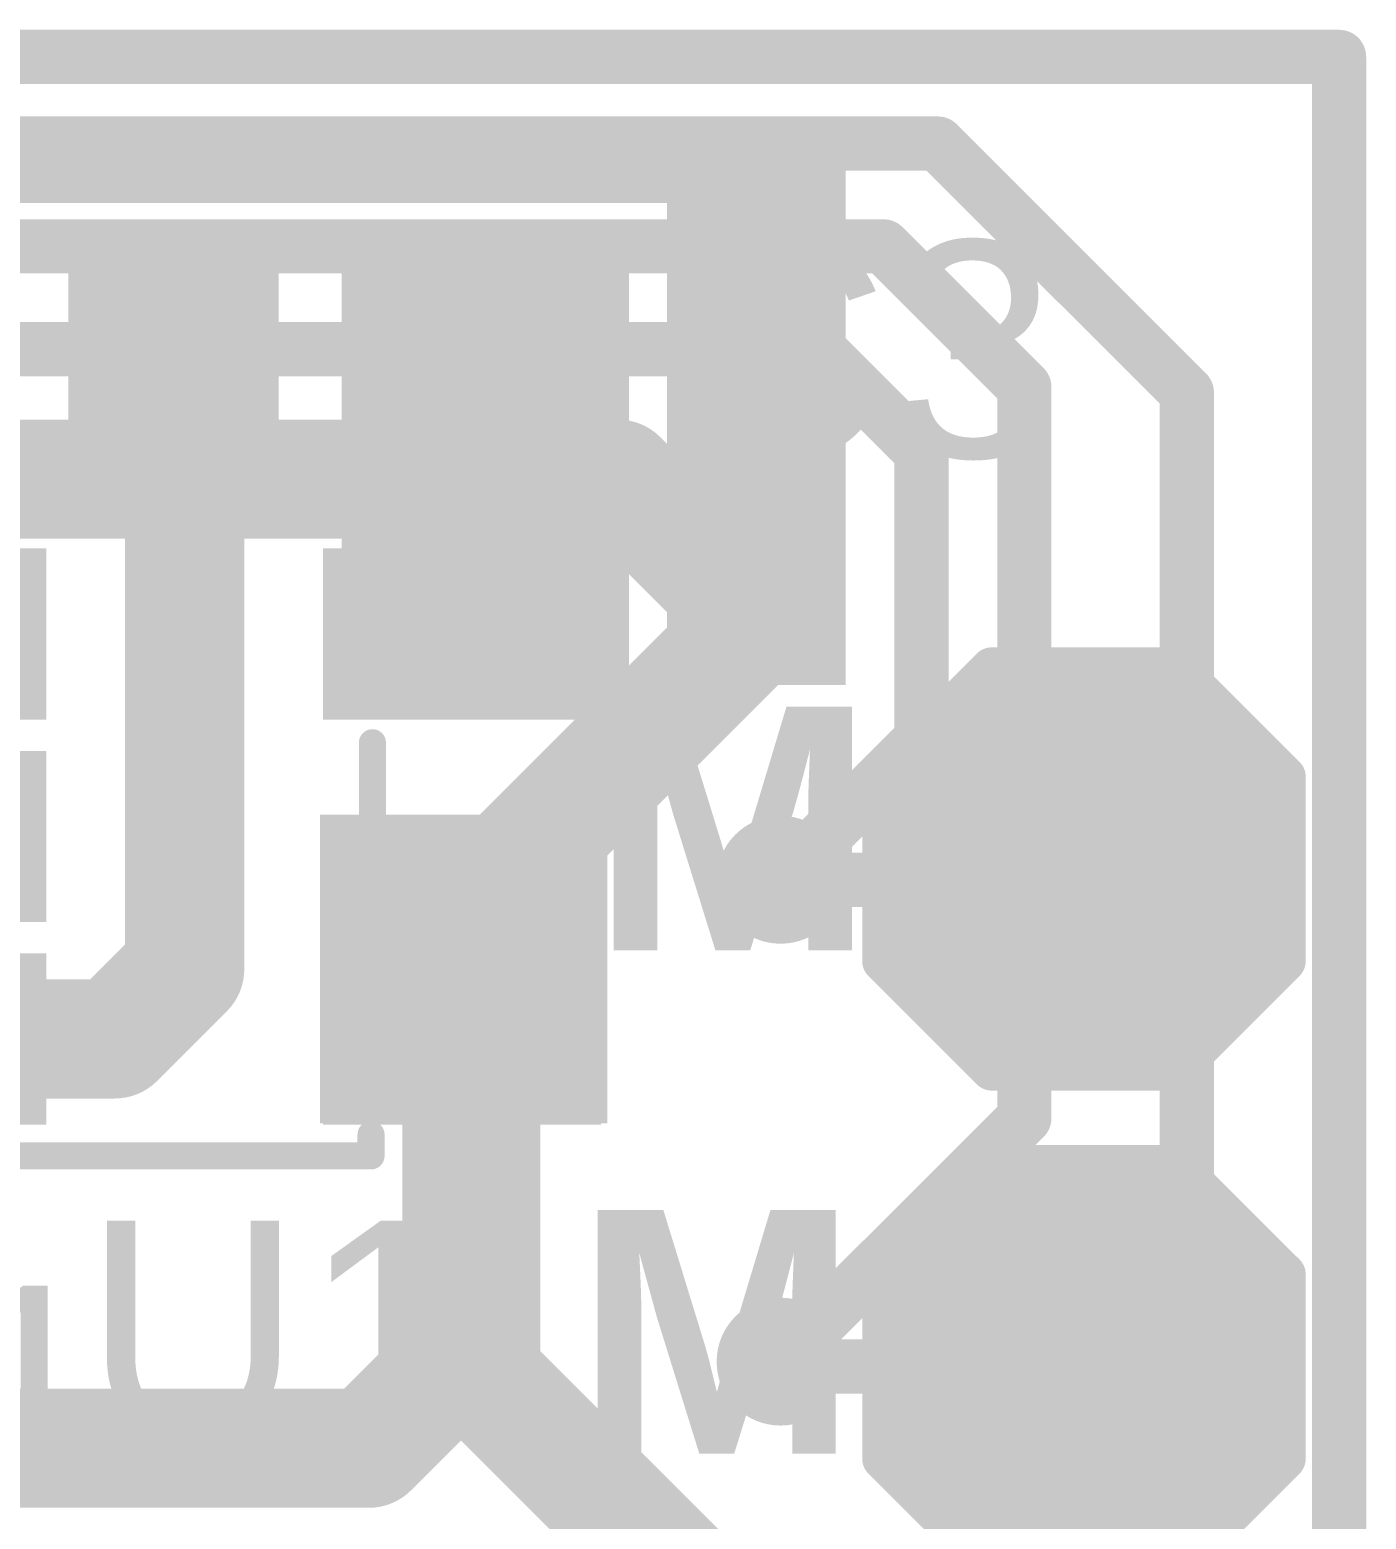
# Model space of a CAD drawing. Header units: inches. Extents: x -0.14 to 1.19, y -0.12 to 0.99.
# Drawn here: x 0.9394 to 1.1861, y 0.7139 to 0.989 of the extents above; entities that cross this region are included whole.
import ezdxf

# ---------------------------------------------------------------- set-up
doc = ezdxf.new("R2010")
doc.units = ezdxf.units.IN
doc.header["$MEASUREMENT"] = 0
for name, color, linetype in [('Board Outline', 216, 'Continuous'), ('Bottom Layer', 5, 'Continuous'), ('Top Layer', 1, 'Continuous'), ('Top Overlay', 2, 'Continuous'), ('Top Paste', 8, 'Continuous'), ('Top Solder', 216, 'Continuous'), ('Via Holes', 16, 'Continuous')]:
    doc.layers.add(name, color=color, linetype=linetype)
doc.styles.add('Arial', font='', dxfattribs={"height": 0.2})
doc.styles.add('Arial_Bold', font='', dxfattribs={"height": 0.2})
doc.styles.get('Arial').set_extended_font_data('Arial')
doc.styles.get('Arial_Bold').set_extended_font_data('Arial', bold=True)

# ---------------------------------------------------------------- blocks, each defined once
blk = doc.blocks.new('SOT_23_5_4')
at = {"layer": 'Top Layer'}
for points in [[(-0.07283, 0.04921), (-0.02953, 0.04921), (-0.02953, 0.02559), (-0.07283, 0.02559)], [(0.02953, 0.04921), (0.07283, 0.04921), (0.07283, 0.02559), (0.02953, 0.02559)], [(-0.07283, 0.01181), (-0.02953, 0.01181), (-0.02953, -0.01181), (-0.07283, -0.01181)], [(-0.07283, -0.02559), (-0.02953, -0.02559), (-0.02953, -0.04921), (-0.07283, -0.04921)], [(0.02953, -0.02559), (0.07283, -0.02559), (0.07283, -0.04921), (0.02953, -0.04921)]]:
    blk.add_hatch(color=1, dxfattribs=at).paths.add_polyline_path(points)
at = {"layer": 'Top Paste'}
for points in [[(-0.07283, 0.04921), (-0.02953, 0.04921), (-0.02953, 0.02559), (-0.07283, 0.02559)], [(0.02953, 0.04921), (0.07283, 0.04921), (0.07283, 0.02559), (0.02953, 0.02559)], [(-0.07283, 0.01181), (-0.02953, 0.01181), (-0.02953, -0.01181), (-0.07283, -0.01181)], [(-0.07283, -0.02559), (-0.02953, -0.02559), (-0.02953, -0.04921), (-0.07283, -0.04921)], [(0.02953, -0.02559), (0.07283, -0.02559), (0.07283, -0.04921), (0.02953, -0.04921)]]:
    blk.add_hatch(color=8, dxfattribs=at).paths.add_polyline_path(points)
at = {"layer": 'Top Solder'}
for points in [[(-0.07683, 0.05321), (-0.02553, 0.05321), (-0.02553, 0.02159), (-0.07683, 0.02159)], [(0.02553, 0.05321), (0.07683, 0.05321), (0.07683, 0.02159), (0.02553, 0.02159)], [(-0.07683, 0.01581), (-0.02553, 0.01581), (-0.02553, -0.01581), (-0.07683, -0.01581)], [(-0.07683, -0.02159), (-0.02553, -0.02159), (-0.02553, -0.05321), (-0.07683, -0.05321)], [(0.02553, -0.02159), (0.07683, -0.02159), (0.07683, -0.05321), (0.02553, -0.05321)]]:
    blk.add_hatch(color=216, dxfattribs=at).paths.add_polyline_path(points)
at = {"layer": 'Top Overlay'}
for points in [[(-0.03461, 0.059, 0.005, 0.005, 0), (0.03439, 0.059, 0.005, 0.005, 0)], [(-0.03461, 0.05506, 0.005, 0.005, 0), (-0.03461, 0.059, 0.005, 0.005, 0)], [(0.03439, 0.05506, 0.005, 0.005, 0), (0.03439, 0.059, 0.005, 0.005, 0)], [(-0.084, 0.042, 0.005, 0.005, 0), (-0.079, 0.037, 0.005, 0.005, 0)], [(-0.084, 0.032, 0.005, 0.005, 0), (-0.084, 0.042, 0.005, 0.005, 0)], [(-0.084, 0.032, 0.005, 0.005, 0), (-0.079, 0.037, 0.005, 0.005, 0)], [(0.03465, -0.01646, 0.005, 0.005, 0), (0.03465, 0.01732, 0.005, 0.005, 0)], [(-0.03461, -0.059, 0.005, 0.005, 0), (-0.03461, -0.05506, 0.005, 0.005, 0)], [(0.03439, -0.059, 0.005, 0.005, 0), (0.03439, -0.05506, 0.005, 0.005, 0)], [(-0.03461, -0.059, 0.005, 0.005, 0), (0.03439, -0.059, 0.005, 0.005, 0)]]:
    blk.add_lwpolyline(points, format="xyseb", dxfattribs=at)
for points in [[(-0.03586, 0.059, 0.0025, 0.0025, 1), (-0.03336, 0.059, 0.0025, 0.0025, 1)], [(-0.03586, 0.059, 0.0025, 0.0025, 1), (-0.03336, 0.059, 0.0025, 0.0025, 1)], [(0.03314, 0.059, 0.0025, 0.0025, 1), (0.03564, 0.059, 0.0025, 0.0025, 1)], [(0.03314, 0.059, 0.0025, 0.0025, 1), (0.03564, 0.059, 0.0025, 0.0025, 1)], [(-0.03586, 0.05506, 0.0025, 0.0025, 1), (-0.03336, 0.05506, 0.0025, 0.0025, 1)], [(0.03314, 0.05506, 0.0025, 0.0025, 1), (0.03564, 0.05506, 0.0025, 0.0025, 1)], [(-0.08525, 0.042, 0.0025, 0.0025, 1), (-0.08275, 0.042, 0.0025, 0.0025, 1)], [(-0.08525, 0.042, 0.0025, 0.0025, 1), (-0.08275, 0.042, 0.0025, 0.0025, 1)], [(-0.08025, 0.037, 0.0025, 0.0025, 1), (-0.07775, 0.037, 0.0025, 0.0025, 1)], [(-0.08025, 0.037, 0.0025, 0.0025, 1), (-0.07775, 0.037, 0.0025, 0.0025, 1)], [(-0.08525, 0.032, 0.0025, 0.0025, 1), (-0.08275, 0.032, 0.0025, 0.0025, 1)], [(-0.08525, 0.032, 0.0025, 0.0025, 1), (-0.08275, 0.032, 0.0025, 0.0025, 1)], [(0.0334, 0.01732, 0.0025, 0.0025, 1), (0.0359, 0.01732, 0.0025, 0.0025, 1)], [(0.0334, -0.01646, 0.0025, 0.0025, 1), (0.0359, -0.01646, 0.0025, 0.0025, 1)], [(-0.03586, -0.05506, 0.0025, 0.0025, 1), (-0.03336, -0.05506, 0.0025, 0.0025, 1)], [(0.03314, -0.05506, 0.0025, 0.0025, 1), (0.03564, -0.05506, 0.0025, 0.0025, 1)], [(-0.03586, -0.059, 0.0025, 0.0025, 1), (-0.03336, -0.059, 0.0025, 0.0025, 1)], [(-0.03586, -0.059, 0.0025, 0.0025, 1), (-0.03336, -0.059, 0.0025, 0.0025, 1)], [(0.03314, -0.059, 0.0025, 0.0025, 1), (0.03564, -0.059, 0.0025, 0.0025, 1)], [(0.03314, -0.059, 0.0025, 0.0025, 1), (0.03564, -0.059, 0.0025, 0.0025, 1)]]:
    blk.add_lwpolyline(points, format="xyseb", close=True, dxfattribs=at)
blk = doc.blocks.new('C___0603_15')
at = {"layer": 'Top Layer'}
for points in [[(-0.015, 0.0175), (-0.015, -0.0175), (-0.045, -0.0175), (-0.045, 0.0175)], [(0.045, 0.0175), (0.045, -0.0175), (0.015, -0.0175), (0.015, 0.0175)]]:
    blk.add_hatch(color=1, dxfattribs=at).paths.add_polyline_path(points)
at = {"layer": 'Top Paste'}
for points in [[(-0.015, 0.0175), (-0.015, -0.0175), (-0.045, -0.0175), (-0.045, 0.0175)], [(0.045, 0.0175), (0.045, -0.0175), (0.015, -0.0175), (0.015, 0.0175)]]:
    blk.add_hatch(color=8, dxfattribs=at).paths.add_polyline_path(points)
at = {"layer": 'Top Solder'}
for points in [[(-0.01264, 0.01986), (-0.01264, -0.01986), (-0.04736, -0.01986), (-0.04736, 0.01986)], [(0.04736, 0.01986), (0.04736, -0.01986), (0.01264, -0.01986), (0.01264, 0.01986)]]:
    blk.add_hatch(color=216, dxfattribs=at).paths.add_polyline_path(points)
at = {"layer": 'Top Overlay'}
for points in [[(-0.049, 0.021, 0.005, 0.005, 0), (-0.049, -0.021, 0.005, 0.005, 0)], [(-0.018, 0.021, 0.005, 0.005, 0), (-0.049, 0.021, 0.005, 0.005, 0)], [(0.049, 0.021, 0.005, 0.005, 0), (0.018, 0.021, 0.005, 0.005, 0)], [(0.049, 0.021, 0.005, 0.005, 0), (0.049, -0.021, 0.005, 0.005, 0)], [(-0.018, -0.021, 0.005, 0.005, 0), (-0.049, -0.021, 0.005, 0.005, 0)], [(0.049, -0.021, 0.005, 0.005, 0), (0.018, -0.021, 0.005, 0.005, 0)]]:
    blk.add_lwpolyline(points, format="xyseb", dxfattribs=at)
for points in [[(-0.05025, 0.021, 0.0025, 0.0025, 1), (-0.04775, 0.021, 0.0025, 0.0025, 1)], [(-0.05025, 0.021, 0.0025, 0.0025, 1), (-0.04775, 0.021, 0.0025, 0.0025, 1)], [(-0.01925, 0.021, 0.0025, 0.0025, 1), (-0.01675, 0.021, 0.0025, 0.0025, 1)], [(0.01675, 0.021, 0.0025, 0.0025, 1), (0.01925, 0.021, 0.0025, 0.0025, 1)], [(0.04775, 0.021, 0.0025, 0.0025, 1), (0.05025, 0.021, 0.0025, 0.0025, 1)], [(0.04775, 0.021, 0.0025, 0.0025, 1), (0.05025, 0.021, 0.0025, 0.0025, 1)], [(-0.05025, -0.021, 0.0025, 0.0025, 1), (-0.04775, -0.021, 0.0025, 0.0025, 1)], [(-0.05025, -0.021, 0.0025, 0.0025, 1), (-0.04775, -0.021, 0.0025, 0.0025, 1)], [(-0.01925, -0.021, 0.0025, 0.0025, 1), (-0.01675, -0.021, 0.0025, 0.0025, 1)], [(0.01675, -0.021, 0.0025, 0.0025, 1), (0.01925, -0.021, 0.0025, 0.0025, 1)], [(0.04775, -0.021, 0.0025, 0.0025, 1), (0.05025, -0.021, 0.0025, 0.0025, 1)], [(0.04775, -0.021, 0.0025, 0.0025, 1), (0.05025, -0.021, 0.0025, 0.0025, 1)]]:
    blk.add_lwpolyline(points, format="xyseb", close=True, dxfattribs=at)
blk = doc.blocks.new('TEST_POINT_20')
at = {"layer": 'Top Layer'}
blk.add_hatch(color=1, dxfattribs=at).paths.add_polyline_path([(0.015, 0.03), (-0.015, 0.03), (-0.03, 0.015), (-0.03, -0.015), (-0.015, -0.03), (0.015, -0.03), (0.03, -0.015), (0.03, 0.015)])
at = {"layer": 'Top Paste'}
blk.add_hatch(color=8, dxfattribs=at).paths.add_polyline_path([(0.015, 0.03), (-0.015, 0.03), (-0.03, 0.015), (-0.03, -0.015), (-0.015, -0.03), (0.015, -0.03), (0.03, -0.015), (0.03, 0.015)])
at = {"layer": 'Top Solder'}
blk.add_hatch(color=216, dxfattribs=at).paths.add_polyline_path([(0.017, 0.034), (-0.017, 0.034), (-0.034, 0.017), (-0.034, -0.017), (-0.017, -0.034), (0.017, -0.034), (0.034, -0.017), (0.034, 0.017)])
at = {"layer": 'Top Overlay'}
for points in [[(-0.037, 0.017, 0.00787, 0.00787, 0), (-0.017, 0.037, 0.00787, 0.00787, 0)], [(-0.017, 0.037, 0.00787, 0.00787, 0), (0.017, 0.037, 0.00787, 0.00787, 0)], [(-0.017, 0.037, 0.00787, 0.00787, 0), (0.017, 0.037, 0.00787, 0.00787, 0)], [(0.017, 0.037, 0.00787, 0.00787, 0), (0.037, 0.017, 0.00787, 0.00787, 0)], [(-0.037, -0.017, 0.00787, 0.00787, 0), (-0.037, 0.017, 0.00787, 0.00787, 0)], [(0.037, -0.017, 0.00787, 0.00787, 0), (0.037, 0.017, 0.00787, 0.00787, 0)], [(-0.037, -0.017, 0.00787, 0.00787, 0), (-0.017, -0.037, 0.00787, 0.00787, 0)], [(0.017, -0.037, 0.00787, 0.00787, 0), (0.037, -0.017, 0.00787, 0.00787, 0)], [(-0.017, -0.037, 0.00787, 0.00787, 0), (0.017, -0.037, 0.00787, 0.00787, 0)], [(-0.017, -0.037, 0.00787, 0.00787, 0), (0.017, -0.037, 0.00787, 0.00787, 0)]]:
    blk.add_lwpolyline(points, format="xyseb", dxfattribs=at)
for points in [[(-0.01897, 0.037, 0.00394, 0.00394, 1), (-0.01503, 0.037, 0.00394, 0.00394, 1)], [(-0.01897, 0.037, 0.00394, 0.00394, 1), (-0.01503, 0.037, 0.00394, 0.00394, 1)], [(-0.01897, 0.037, 0.00394, 0.00394, 1), (-0.01503, 0.037, 0.00394, 0.00394, 1)], [(0.01503, 0.037, 0.00394, 0.00394, 1), (0.01897, 0.037, 0.00394, 0.00394, 1)], [(0.01503, 0.037, 0.00394, 0.00394, 1), (0.01897, 0.037, 0.00394, 0.00394, 1)], [(0.01503, 0.037, 0.00394, 0.00394, 1), (0.01897, 0.037, 0.00394, 0.00394, 1)], [(-0.03897, 0.017, 0.00394, 0.00394, 1), (-0.03503, 0.017, 0.00394, 0.00394, 1)], [(-0.03897, 0.017, 0.00394, 0.00394, 1), (-0.03503, 0.017, 0.00394, 0.00394, 1)], [(0.03503, 0.017, 0.00394, 0.00394, 1), (0.03897, 0.017, 0.00394, 0.00394, 1)], [(0.03503, 0.017, 0.00394, 0.00394, 1), (0.03897, 0.017, 0.00394, 0.00394, 1)], [(-0.03897, -0.017, 0.00394, 0.00394, 1), (-0.03503, -0.017, 0.00394, 0.00394, 1)], [(-0.03897, -0.017, 0.00394, 0.00394, 1), (-0.03503, -0.017, 0.00394, 0.00394, 1)], [(0.03503, -0.017, 0.00394, 0.00394, 1), (0.03897, -0.017, 0.00394, 0.00394, 1)], [(0.03503, -0.017, 0.00394, 0.00394, 1), (0.03897, -0.017, 0.00394, 0.00394, 1)], [(-0.01897, -0.037, 0.00394, 0.00394, 1), (-0.01503, -0.037, 0.00394, 0.00394, 1)], [(-0.01897, -0.037, 0.00394, 0.00394, 1), (-0.01503, -0.037, 0.00394, 0.00394, 1)], [(-0.01897, -0.037, 0.00394, 0.00394, 1), (-0.01503, -0.037, 0.00394, 0.00394, 1)], [(0.01503, -0.037, 0.00394, 0.00394, 1), (0.01897, -0.037, 0.00394, 0.00394, 1)], [(0.01503, -0.037, 0.00394, 0.00394, 1), (0.01897, -0.037, 0.00394, 0.00394, 1)], [(0.01503, -0.037, 0.00394, 0.00394, 1), (0.01897, -0.037, 0.00394, 0.00394, 1)]]:
    blk.add_lwpolyline(points, format="xyseb", close=True, dxfattribs=at)
blk = doc.blocks.new('TEST_POINT_21')
at = {"layer": 'Top Layer'}
blk.add_hatch(color=1, dxfattribs=at).paths.add_polyline_path([(0.015, 0.03), (-0.015, 0.03), (-0.03, 0.015), (-0.03, -0.015), (-0.015, -0.03), (0.015, -0.03), (0.03, -0.015), (0.03, 0.015)])
at = {"layer": 'Top Paste'}
blk.add_hatch(color=8, dxfattribs=at).paths.add_polyline_path([(0.015, 0.03), (-0.015, 0.03), (-0.03, 0.015), (-0.03, -0.015), (-0.015, -0.03), (0.015, -0.03), (0.03, -0.015), (0.03, 0.015)])
at = {"layer": 'Top Solder'}
blk.add_hatch(color=216, dxfattribs=at).paths.add_polyline_path([(0.017, 0.034), (-0.017, 0.034), (-0.034, 0.017), (-0.034, -0.017), (-0.017, -0.034), (0.017, -0.034), (0.034, -0.017), (0.034, 0.017)])
at = {"layer": 'Top Overlay'}
for points in [[(-0.037, 0.017, 0.00787, 0.00787, 0), (-0.017, 0.037, 0.00787, 0.00787, 0)], [(-0.017, 0.037, 0.00787, 0.00787, 0), (0.017, 0.037, 0.00787, 0.00787, 0)], [(-0.017, 0.037, 0.00787, 0.00787, 0), (0.017, 0.037, 0.00787, 0.00787, 0)], [(0.017, 0.037, 0.00787, 0.00787, 0), (0.037, 0.017, 0.00787, 0.00787, 0)], [(-0.037, -0.017, 0.00787, 0.00787, 0), (-0.037, 0.017, 0.00787, 0.00787, 0)], [(0.037, -0.017, 0.00787, 0.00787, 0), (0.037, 0.017, 0.00787, 0.00787, 0)], [(-0.037, -0.017, 0.00787, 0.00787, 0), (-0.017, -0.037, 0.00787, 0.00787, 0)], [(0.017, -0.037, 0.00787, 0.00787, 0), (0.037, -0.017, 0.00787, 0.00787, 0)], [(-0.017, -0.037, 0.00787, 0.00787, 0), (0.017, -0.037, 0.00787, 0.00787, 0)], [(-0.017, -0.037, 0.00787, 0.00787, 0), (0.017, -0.037, 0.00787, 0.00787, 0)]]:
    blk.add_lwpolyline(points, format="xyseb", dxfattribs=at)
for points in [[(-0.01897, 0.037, 0.00394, 0.00394, 1), (-0.01503, 0.037, 0.00394, 0.00394, 1)], [(-0.01897, 0.037, 0.00394, 0.00394, 1), (-0.01503, 0.037, 0.00394, 0.00394, 1)], [(-0.01897, 0.037, 0.00394, 0.00394, 1), (-0.01503, 0.037, 0.00394, 0.00394, 1)], [(0.01503, 0.037, 0.00394, 0.00394, 1), (0.01897, 0.037, 0.00394, 0.00394, 1)], [(0.01503, 0.037, 0.00394, 0.00394, 1), (0.01897, 0.037, 0.00394, 0.00394, 1)], [(0.01503, 0.037, 0.00394, 0.00394, 1), (0.01897, 0.037, 0.00394, 0.00394, 1)], [(-0.03897, 0.017, 0.00394, 0.00394, 1), (-0.03503, 0.017, 0.00394, 0.00394, 1)], [(-0.03897, 0.017, 0.00394, 0.00394, 1), (-0.03503, 0.017, 0.00394, 0.00394, 1)], [(0.03503, 0.017, 0.00394, 0.00394, 1), (0.03897, 0.017, 0.00394, 0.00394, 1)], [(0.03503, 0.017, 0.00394, 0.00394, 1), (0.03897, 0.017, 0.00394, 0.00394, 1)], [(-0.03897, -0.017, 0.00394, 0.00394, 1), (-0.03503, -0.017, 0.00394, 0.00394, 1)], [(-0.03897, -0.017, 0.00394, 0.00394, 1), (-0.03503, -0.017, 0.00394, 0.00394, 1)], [(0.03503, -0.017, 0.00394, 0.00394, 1), (0.03897, -0.017, 0.00394, 0.00394, 1)], [(0.03503, -0.017, 0.00394, 0.00394, 1), (0.03897, -0.017, 0.00394, 0.00394, 1)], [(-0.01897, -0.037, 0.00394, 0.00394, 1), (-0.01503, -0.037, 0.00394, 0.00394, 1)], [(-0.01897, -0.037, 0.00394, 0.00394, 1), (-0.01503, -0.037, 0.00394, 0.00394, 1)], [(-0.01897, -0.037, 0.00394, 0.00394, 1), (-0.01503, -0.037, 0.00394, 0.00394, 1)], [(0.01503, -0.037, 0.00394, 0.00394, 1), (0.01897, -0.037, 0.00394, 0.00394, 1)], [(0.01503, -0.037, 0.00394, 0.00394, 1), (0.01897, -0.037, 0.00394, 0.00394, 1)], [(0.01503, -0.037, 0.00394, 0.00394, 1), (0.01897, -0.037, 0.00394, 0.00394, 1)]]:
    blk.add_lwpolyline(points, format="xyseb", close=True, dxfattribs=at)

msp = doc.modelspace()

# ---------------------------------------------------------------- hatches: boundary and pattern name
at = {"layer": 'Bottom Layer'}
h = msp.add_hatch(color=5, dxfattribs=at)
edge = h.paths.add_edge_path()
edge.add_arc((1.074, 0.88), 0.01181, 0, 360)
h = msp.add_hatch(color=5, dxfattribs=at)
edge = h.paths.add_edge_path()
edge.add_arc((1.078, 0.832), 0.01181, 0, 360)
h = msp.add_hatch(color=5, dxfattribs=at)
edge = h.paths.add_edge_path()
edge.add_arc((1.02267, 0.82867), 0.01181, 0, 360)
h = msp.add_hatch(color=5, dxfattribs=at)
edge = h.paths.add_edge_path()
edge.add_arc((1.078, 0.743), 0.01181, 0, 360)
at = {"layer": 'Top Layer'}
for points in [[(0.838, 0.957), (1.09, 0.957), (1.09, 0.972), (0.838, 0.972)], [(1.057, 0.868), (1.09, 0.868), (1.09, 0.972), (1.057, 0.972)], [(0.997, 0.865), (1.05, 0.865), (1.05, 0.95), (0.997, 0.95)], [(0.993, 0.787), (1.046, 0.787), (1.046, 0.844), (0.993, 0.844)]]:
    msp.add_hatch(color=1, dxfattribs=at).paths.add_polyline_path(points)
h = msp.add_hatch(color=1, dxfattribs=at)
edge = h.paths.add_edge_path()
edge.add_arc((1.074, 0.88), 0.01181, 0, 360)
h = msp.add_hatch(color=1, dxfattribs=at)
edge = h.paths.add_edge_path()
edge.add_arc((1.078, 0.832), 0.01181, 0, 360)
h = msp.add_hatch(color=1, dxfattribs=at)
edge = h.paths.add_edge_path()
edge.add_arc((1.02267, 0.82867), 0.01181, 0, 360)
h = msp.add_hatch(color=1, dxfattribs=at)
edge = h.paths.add_edge_path()
edge.add_arc((1.078, 0.743), 0.01181, 0, 360)
at = {"layer": 'Via Holes'}
h = msp.add_hatch(color=7, dxfattribs=at)
edge = h.paths.add_edge_path()
edge.add_arc((1.074, 0.88), 0.00591, 0, 360)
h = msp.add_hatch(color=7, dxfattribs=at)
edge = h.paths.add_edge_path()
edge.add_arc((1.078, 0.832), 0.00591, 0, 360)
h = msp.add_hatch(color=7, dxfattribs=at)
edge = h.paths.add_edge_path()
edge.add_arc((1.02267, 0.82867), 0.00591, 0, 360)
h = msp.add_hatch(color=7, dxfattribs=at)
edge = h.paths.add_edge_path()
edge.add_arc((1.078, 0.743), 0.00591, 0, 360)

# ---------------------------------------------------------------- linework, layer by layer
at = {"layer": 'Board Outline'}
for points in [[(0, 0.984, 0.01, 0.01, 0), (1.1811, 0.984, 0.01, 0.01, 0)], [(1.1811, -0.00025, 0.01, 0.01, 0), (1.1811, 0.984, 0.01, 0.01, 0)]]:
    msp.add_lwpolyline(points, format="xyseb", dxfattribs=at)
msp.add_lwpolyline([(1.1786, 0.984, 0.005, 0.005, 1), (1.1836, 0.984, 0.005, 0.005, 1)], format="xyseb", close=True, dxfattribs=at)
msp.add_lwpolyline([(1.1786, 0.984, 0.005, 0.005, 1), (1.1836, 0.984, 0.005, 0.005, 1)], format="xyseb", close=True, dxfattribs=at)
at = {"layer": 'Bottom Layer'}
for points in [[(0.334, 0.968, 0.01, 0.01, 0), (1.107, 0.968, 0.01, 0.01, 0)], [(1.107, 0.968, 0.01, 0.01, 0), (1.153, 0.922, 0.01, 0.01, 0)], [(0.355, 0.949, 0.01, 0.01, 0), (1.097, 0.949, 0.01, 0.01, 0)], [(1.097, 0.949, 0.01, 0.01, 0), (1.123, 0.923, 0.01, 0.01, 0)], [(0.373, 0.93, 0.01, 0.01, 0), (1.085, 0.93, 0.01, 0.01, 0)], [(1.085, 0.93, 0.01, 0.01, 0), (1.104, 0.911, 0.01, 0.01, 0)], [(1.123, 0.788, 0.01, 0.01, 0), (1.123, 0.923, 0.01, 0.01, 0)], [(1.153, 0.656, 0.01, 0.01, 0), (1.153, 0.922, 0.01, 0.01, 0)], [(0.746, 0.906, 0.022, 0.022, 0), (1.048, 0.906, 0.022, 0.022, 0)], [(1.048, 0.906, 0.022, 0.022, 0), (1.074, 0.88, 0.022, 0.022, 0)], [(1.104, 0.858, 0.01, 0.01, 0), (1.104, 0.911, 0.01, 0.01, 0)], [(1.02267, 0.82867, 0.022, 0.022, 0), (1.074, 0.88, 0.022, 0.022, 0)], [(1.078, 0.832, 0.01, 0.01, 0), (1.104, 0.858, 0.01, 0.01, 0)], [(1.02267, 0.74033, 0.022, 0.022, 0), (1.02267, 0.82867, 0.022, 0.022, 0)], [(1.078, 0.743, 0.01, 0.01, 0), (1.123, 0.788, 0.01, 0.01, 0)], [(1.02267, 0.74033, 0.022, 0.022, 0), (1.143, 0.62, 0.022, 0.022, 0)]]:
    msp.add_lwpolyline(points, format="xyseb", dxfattribs=at)
for points in [[(1.1045, 0.968, 0.005, 0.005, 1), (1.1095, 0.968, 0.005, 0.005, 1)], [(1.1045, 0.968, 0.005, 0.005, 1), (1.1095, 0.968, 0.005, 0.005, 1)], [(1.0945, 0.949, 0.005, 0.005, 1), (1.0995, 0.949, 0.005, 0.005, 1)], [(1.0945, 0.949, 0.005, 0.005, 1), (1.0995, 0.949, 0.005, 0.005, 1)], [(1.0825, 0.93, 0.005, 0.005, 1), (1.0875, 0.93, 0.005, 0.005, 1)], [(1.0825, 0.93, 0.005, 0.005, 1), (1.0875, 0.93, 0.005, 0.005, 1)], [(1.1205, 0.923, 0.005, 0.005, 1), (1.1255, 0.923, 0.005, 0.005, 1)], [(1.1205, 0.923, 0.005, 0.005, 1), (1.1255, 0.923, 0.005, 0.005, 1)], [(1.1505, 0.922, 0.005, 0.005, 1), (1.1555, 0.922, 0.005, 0.005, 1)], [(1.1505, 0.922, 0.005, 0.005, 1), (1.1555, 0.922, 0.005, 0.005, 1)], [(1.0425, 0.906, 0.011, 0.011, 1), (1.0535, 0.906, 0.011, 0.011, 1)], [(1.0425, 0.906, 0.011, 0.011, 1), (1.0535, 0.906, 0.011, 0.011, 1)], [(1.1015, 0.911, 0.005, 0.005, 1), (1.1065, 0.911, 0.005, 0.005, 1)], [(1.1015, 0.911, 0.005, 0.005, 1), (1.1065, 0.911, 0.005, 0.005, 1)], [(1.0685, 0.88, 0.011, 0.011, 1), (1.0795, 0.88, 0.011, 0.011, 1)], [(1.0685, 0.88, 0.011, 0.011, 1), (1.0795, 0.88, 0.011, 0.011, 1)], [(1.1015, 0.858, 0.005, 0.005, 1), (1.1065, 0.858, 0.005, 0.005, 1)], [(1.1015, 0.858, 0.005, 0.005, 1), (1.1065, 0.858, 0.005, 0.005, 1)], [(1.01717, 0.82867, 0.011, 0.011, 1), (1.02817, 0.82867, 0.011, 0.011, 1)], [(1.01717, 0.82867, 0.011, 0.011, 1), (1.02817, 0.82867, 0.011, 0.011, 1)], [(1.0755, 0.832, 0.005, 0.005, 1), (1.0805, 0.832, 0.005, 0.005, 1)], [(1.1205, 0.788, 0.005, 0.005, 1), (1.1255, 0.788, 0.005, 0.005, 1)], [(1.1205, 0.788, 0.005, 0.005, 1), (1.1255, 0.788, 0.005, 0.005, 1)], [(1.01717, 0.74033, 0.011, 0.011, 1), (1.02817, 0.74033, 0.011, 0.011, 1)], [(1.01717, 0.74033, 0.011, 0.011, 1), (1.02817, 0.74033, 0.011, 0.011, 1)], [(1.0755, 0.743, 0.005, 0.005, 1), (1.0805, 0.743, 0.005, 0.005, 1)]]:
    msp.add_lwpolyline(points, format="xyseb", close=True, dxfattribs=at)
at = {"layer": 'Top Layer'}
for points in [[(0.968, 0.81549, 0.022, 0.022, 0), (0.968, 0.928, 0.022, 0.022, 0)], [(1.0735, 0.92, 0.022, 0.022, 0), (1.074, 0.9195, 0.022, 0.022, 0)], [(1.074, 0.88, 0.022, 0.022, 0), (1.074, 0.9195, 0.022, 0.022, 0)], [(1.078, 0.832, 0.01, 0.01, 0), (1.132, 0.832, 0.01, 0.01, 0)], [(1.132, 0.832, 0.01, 0.01, 0), (1.134, 0.834, 0.01, 0.01, 0)], [(0.95511, 0.8026, 0.022, 0.022, 0), (0.968, 0.81549, 0.022, 0.022, 0)], [(0.91682, 0.8026, 0.022, 0.022, 0), (0.95511, 0.8026, 0.022, 0.022, 0)], [(1.01918, 0.74418, 0.022, 0.022, 0), (1.01918, 0.8026, 0.022, 0.022, 0)], [(1.002, 0.727, 0.022, 0.022, 0), (1.01918, 0.74418, 0.022, 0.022, 0)], [(1.078, 0.743, 0.01, 0.01, 0), (1.07891, 0.74209, 0.01, 0.01, 0)], [(1.07891, 0.74209, 0.01, 0.01, 0), (1.134, 0.74209, 0.01, 0.01, 0)], [(0.853, 0.727, 0.022, 0.022, 0), (1.002, 0.727, 0.022, 0.022, 0)]]:
    msp.add_lwpolyline(points, format="xyseb", dxfattribs=at)
for points in [[(0.9625, 0.928, 0.011, 0.011, 1), (0.9735, 0.928, 0.011, 0.011, 1)], [(1.068, 0.92, 0.011, 0.011, 1), (1.079, 0.92, 0.011, 0.011, 1)], [(1.0685, 0.9195, 0.011, 0.011, 1), (1.0795, 0.9195, 0.011, 0.011, 1)], [(1.0685, 0.9195, 0.011, 0.011, 1), (1.0795, 0.9195, 0.011, 0.011, 1)], [(1.0685, 0.88, 0.011, 0.011, 1), (1.0795, 0.88, 0.011, 0.011, 1)], [(1.0755, 0.832, 0.005, 0.005, 1), (1.0805, 0.832, 0.005, 0.005, 1)], [(1.1295, 0.832, 0.005, 0.005, 1), (1.1345, 0.832, 0.005, 0.005, 1)], [(1.1295, 0.832, 0.005, 0.005, 1), (1.1345, 0.832, 0.005, 0.005, 1)], [(1.1315, 0.834, 0.005, 0.005, 1), (1.1365, 0.834, 0.005, 0.005, 1)], [(0.9625, 0.81549, 0.011, 0.011, 1), (0.9735, 0.81549, 0.011, 0.011, 1)], [(0.9625, 0.81549, 0.011, 0.011, 1), (0.9735, 0.81549, 0.011, 0.011, 1)], [(0.94961, 0.8026, 0.011, 0.011, 1), (0.96061, 0.8026, 0.011, 0.011, 1)], [(0.94961, 0.8026, 0.011, 0.011, 1), (0.96061, 0.8026, 0.011, 0.011, 1)], [(1.01368, 0.8026, 0.011, 0.011, 1), (1.02468, 0.8026, 0.011, 0.011, 1)], [(1.01368, 0.74418, 0.011, 0.011, 1), (1.02468, 0.74418, 0.011, 0.011, 1)], [(1.01368, 0.74418, 0.011, 0.011, 1), (1.02468, 0.74418, 0.011, 0.011, 1)], [(1.0755, 0.743, 0.005, 0.005, 1), (1.0805, 0.743, 0.005, 0.005, 1)], [(1.07641, 0.74209, 0.005, 0.005, 1), (1.08141, 0.74209, 0.005, 0.005, 1)], [(1.07641, 0.74209, 0.005, 0.005, 1), (1.08141, 0.74209, 0.005, 0.005, 1)], [(1.1315, 0.74209, 0.005, 0.005, 1), (1.1365, 0.74209, 0.005, 0.005, 1)], [(0.9965, 0.727, 0.011, 0.011, 1), (1.0075, 0.727, 0.011, 0.011, 1)], [(0.9965, 0.727, 0.011, 0.011, 1), (1.0075, 0.727, 0.011, 0.011, 1)]]:
    msp.add_lwpolyline(points, format="xyseb", close=True, dxfattribs=at)

# ---------------------------------------------------------------- block references
at = {"rotation": 180}
msp.add_blockref('C___0603_15', (0.998, 0.928), dxfattribs=at)
for name, p in [('SOT_23_5_4', (0.968, 0.84)), ('TEST_POINT_20', (1.134, 0.834)), ('TEST_POINT_21', (1.134, 0.74209))]:
    msp.add_blockref(name, p)

# ---------------------------------------------------------------- texts
at = {"layer": 'Top Overlay'}
for s, height, style, p in [('C3', 0.04, 'Arial', (1.05768, 0.91001)), ('M1', 0.045, 'Arial_Bold', (1.043, 0.819)), ('M2', 0.045, 'Arial_Bold', (1.04003, 0.726)), ('U1', 0.04, 'Arial', (0.94934, 0.72901)), ('C1', 0.04, 'Arial', (0.88334, 0.71701))]:
    msp.add_text(s, height=height, dxfattribs=dict(at, style=style)).set_placement(p)

doc.saveas('drawing.dxf')
